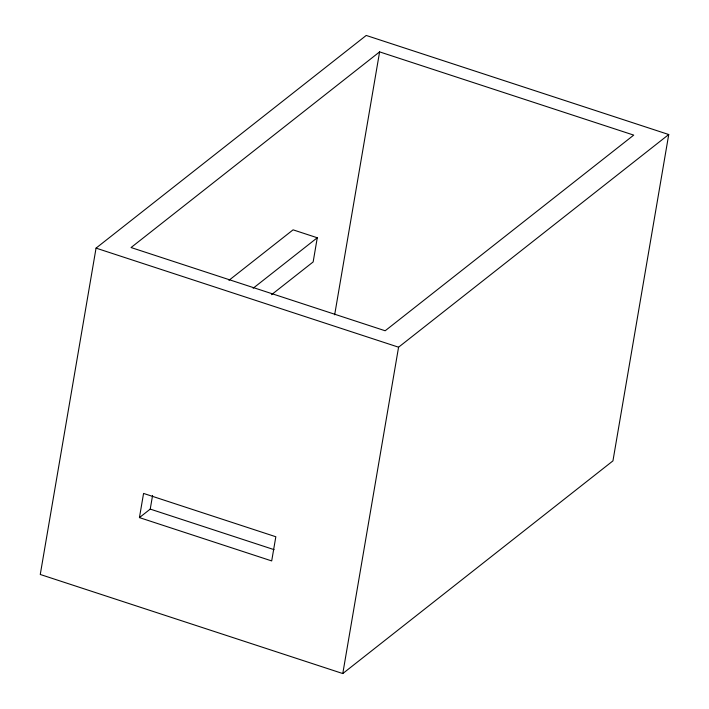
<?xml version="1.0" encoding="UTF-8"?>
<svg xmlns="http://www.w3.org/2000/svg" width="709" height="709" viewBox="0 0 709 709"><rect width="100%" height="100%" fill="white"/><g stroke="black" fill="none" stroke-linecap="round" stroke-linejoin="round"><path stroke-width="1.06" d="M96.052 248.123L40.262 574.476L342.784 673.55L612.948 460.877L668.738 134.524L366.216 35.45L96.052 248.123L398.573 347.197L668.738 134.524M139.434 517.605L143.564 493.429L275.828 536.748L271.698 560.925L139.434 517.605L150.237 509.097L152.577 495.431M228.945 280.321L293.074 229.84L317.277 237.763L313.148 261.94L271.547 294.687M334.666 314.787L379.607 51.881L633.731 135.109L385.173 330.766L131.059 247.538L379.607 51.881M342.784 673.55L398.573 347.197M253.148 288.244L317.277 237.763M150.237 509.097L274.108 549.661"/></g></svg>
